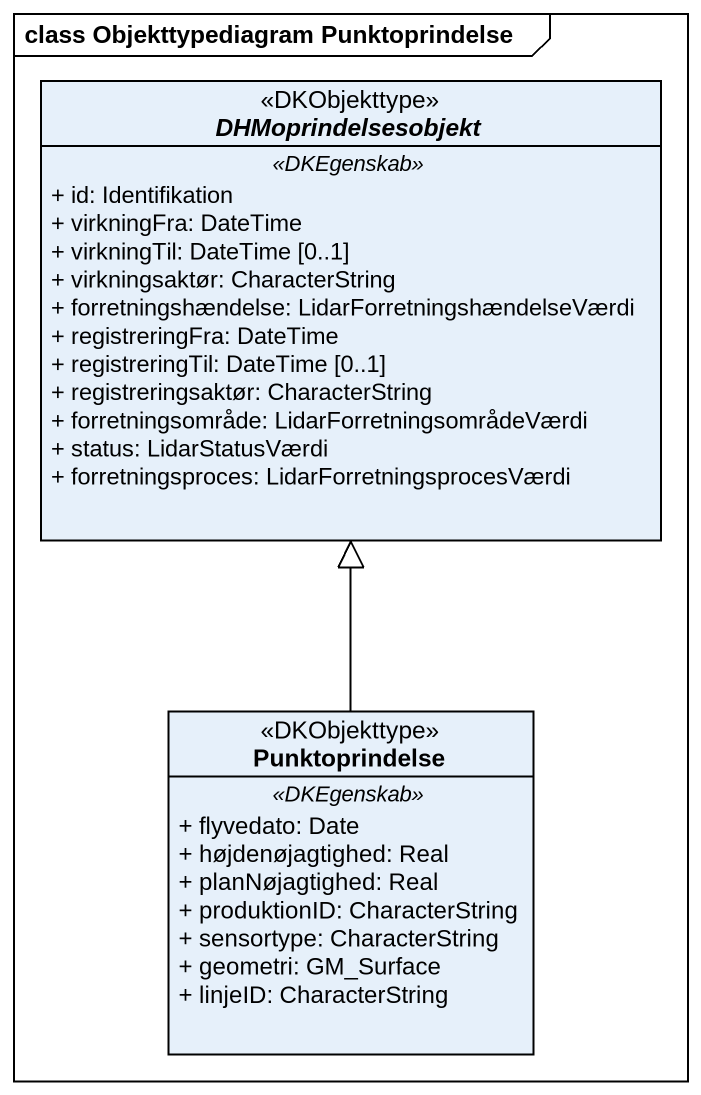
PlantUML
@startuml
mainframe class Objekttypediagram Punktoprindelse
hide circle
hide empty members
skinparam classAttributeIconSize 0
abstract class DHMoprindelsesobjekt <<DKObjekttype>> {
  .. <<DKEgenskab>> ..
  + id: Identifikation
  + virkningFra: DateTime
  + virkningTil: DateTime [0..1]
  + virkningsaktør: CharacterString
  + forretningshændelse: LidarForretningshændelseVærdi
  + registreringFra: DateTime
  + registreringTil: DateTime [0..1]
  + registreringsaktør: CharacterString
  + forretningsområde: LidarForretningsområdeVærdi
  + status: LidarStatusVærdi
  + forretningsproces: LidarForretningsprocesVærdi
}
class Punktoprindelse <<DKObjekttype>> {
  .. <<DKEgenskab>> ..
  + flyvedato: Date
  + højdenøjagtighed: Real
  + planNøjagtighed: Real
  + produktionID: CharacterString
  + sensortype: CharacterString
  + geometri: GM_Surface
  + linjeID: CharacterString
}
Punktoprindelse -up-|> DHMoprindelsesobjekt
@enduml
